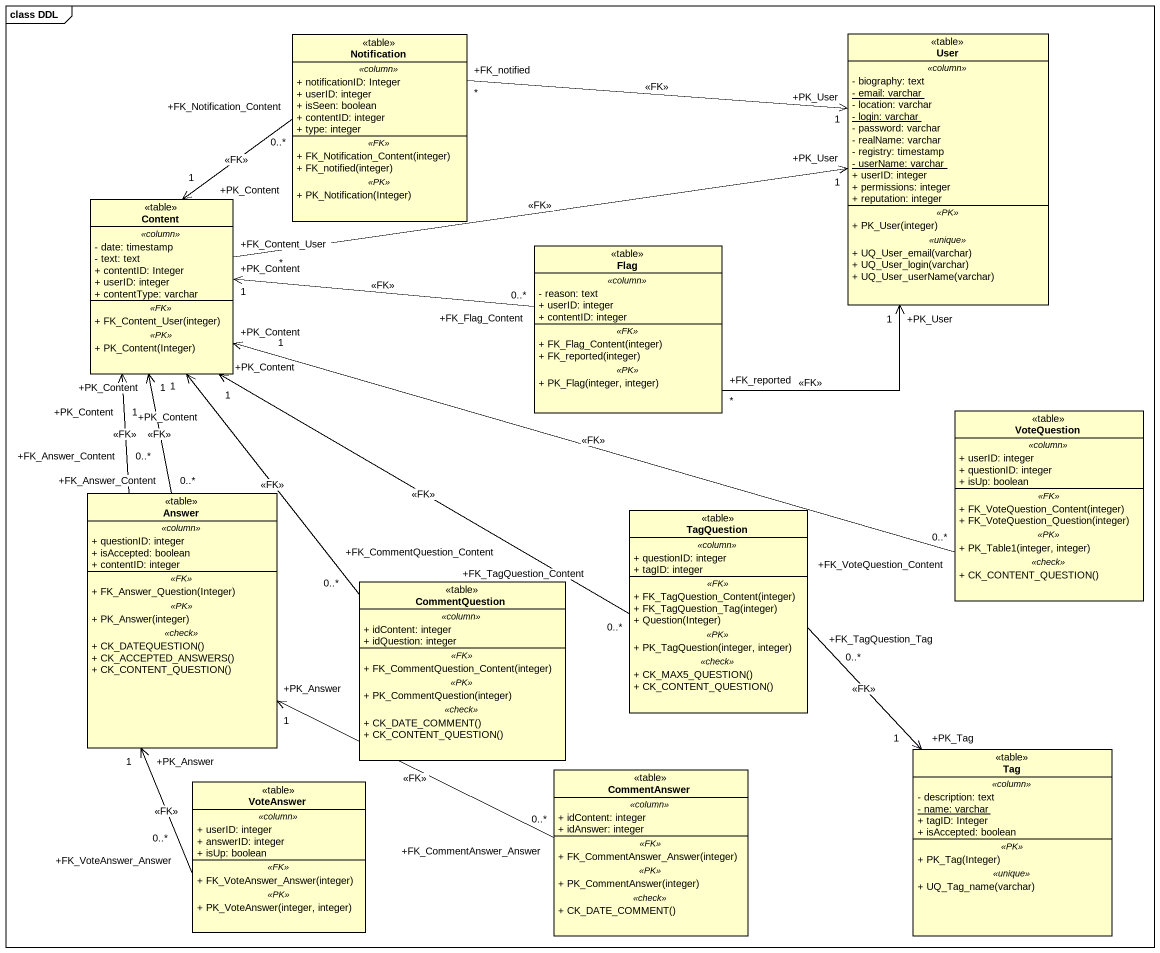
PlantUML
@startuml
mainframe class DDL
hide circle
hide empty members
skinparam classAttributeIconSize 0
class Notification <<table>> {
  .. <<column>> ..
  + notificationID: Integer
  + userID: integer
  + isSeen: boolean
  + contentID: integer
  + type: integer
  .. <<FK>> ..
  + FK_Notification_Content(integer)
  + FK_notified(integer)
  .. <<PK>> ..
  + PK_Notification(Integer)
}
class User <<table>> {
  .. <<column>> ..
  - biography: text
  {static} - email: varchar
  - location: varchar
  {static} - login: varchar
  - password: varchar
  - realName: varchar
  - registry: timestamp
  {static} - userName: varchar
  + userID: integer
  + permissions: integer
  + reputation: integer
  .. <<PK>> ..
  + PK_User(integer)
  .. <<unique>> ..
  + UQ_User_email(varchar)
  + UQ_User_login(varchar)
  + UQ_User_userName(varchar)
}
class Content <<table>> {
  .. <<column>> ..
  - date: timestamp
  - text: text
  + contentID: Integer
  + userID: integer
  + contentType: varchar
  .. <<FK>> ..
  + FK_Content_User(integer)
  .. <<PK>> ..
  + PK_Content(Integer)
}
class Flag <<table>> {
  .. <<column>> ..
  - reason: text
  + userID: integer
  + contentID: integer
  .. <<FK>> ..
  + FK_Flag_Content(integer)
  + FK_reported(integer)
  .. <<PK>> ..
  + PK_Flag(integer, integer)
}
class VoteQuestion <<table>> {
  .. <<column>> ..
  + userID: integer
  + questionID: integer
  + isUp: boolean
  .. <<FK>> ..
  + FK_VoteQuestion_Content(integer)
  + FK_VoteQuestion_Question(integer)
  .. <<PK>> ..
  + PK_Table1(integer, integer)
  .. <<check>> ..
  + CK_CONTENT_QUESTION()
}
class Answer <<table>> {
  .. <<column>> ..
  + questionID: integer
  + isAccepted: boolean
  + contentID: integer
  .. <<FK>> ..
  + FK_Answer_Question(Integer)
  .. <<PK>> ..
  + PK_Answer(integer)
  .. <<check>> ..
  + CK_DATEQUESTION()
  + CK_ACCEPTED_ANSWERS()
  + CK_CONTENT_QUESTION()
}
class TagQuestion <<table>> {
  .. <<column>> ..
  + questionID: integer
  + tagID: integer
  .. <<FK>> ..
  + FK_TagQuestion_Content(integer)
  + FK_TagQuestion_Tag(integer)
  + Question(Integer)
  .. <<PK>> ..
  + PK_TagQuestion(integer, integer)
  .. <<check>> ..
  + CK_MAX5_QUESTION()
  + CK_CONTENT_QUESTION()
}
class CommentQuestion <<table>> {
  .. <<column>> ..
  + idContent: integer
  + idQuestion: integer
  .. <<FK>> ..
  + FK_CommentQuestion_Content(integer)
  .. <<PK>> ..
  + PK_CommentQuestion(integer)
  .. <<check>> ..
  + CK_DATE_COMMENT()
  + CK_CONTENT_QUESTION()
}
class Tag <<table>> {
  .. <<column>> ..
  - description: text
  {static} - name: varchar
  + tagID: Integer
  + isAccepted: boolean
  .. <<PK>> ..
  + PK_Tag(Integer)
  .. <<unique>> ..
  + UQ_Tag_name(varchar)
}
class VoteAnswer <<table>> {
  .. <<column>> ..
  + userID: integer
  + answerID: integer
  + isUp: boolean
  .. <<FK>> ..
  + FK_VoteAnswer_Answer(integer)
  .. <<PK>> ..
  + PK_VoteAnswer(integer, integer)
}
class CommentAnswer <<table>> {
  .. <<column>> ..
  + idContent: integer
  + idAnswer: integer
  .. <<FK>> ..
  + FK_CommentAnswer_Answer(integer)
  .. <<PK>> ..
  + PK_CommentAnswer(integer)
  .. <<check>> ..
  + CK_DATE_COMMENT()
}
Notification "+FK_notified\n*" -right-> "+PK_User\n1" User : <<FK>>
Notification "+FK_Notification_Content\n0..*" --> "+PK_Content\n1" Content : <<FK>>
Content "+FK_Content_User\n*" -right-> "+PK_User\n1" User : <<FK>>
Flag "+FK_reported\n*" -right-> "+PK_User\n1" User : <<FK>>
Flag "+FK_Flag_Content\n0..*" -left-> "+PK_Content\n1" Content : <<FK>>
VoteQuestion "+FK_VoteQuestion_Content\n0..*" -left-> "+PK_Content\n1" Content : <<FK>>
Answer "+FK_Answer_Content\n0..*" -up-> "+PK_Content\n1" Content : <<FK>>
Answer "+FK_Answer_Content\n0..*" -up-> "+PK_Content\n1" Content : <<FK>>
TagQuestion "+FK_TagQuestion_Content\n0..*" -left-> "+PK_Content\n1" Content : <<FK>>
TagQuestion "+FK_TagQuestion_Tag\n0..*" --> "+PK_Tag\n1" Tag : <<FK>>
CommentQuestion "+FK_CommentQuestion_Content\n0..*" -up-> "+PK_Content\n1" Content : <<FK>>
VoteAnswer "+FK_VoteAnswer_Answer\n0..*" -up-> "+PK_Answer\n1" Answer : <<FK>>
CommentAnswer "+FK_CommentAnswer_Answer\n0..*" -left-> "+PK_Answer\n1" Answer : <<FK>>
@enduml
